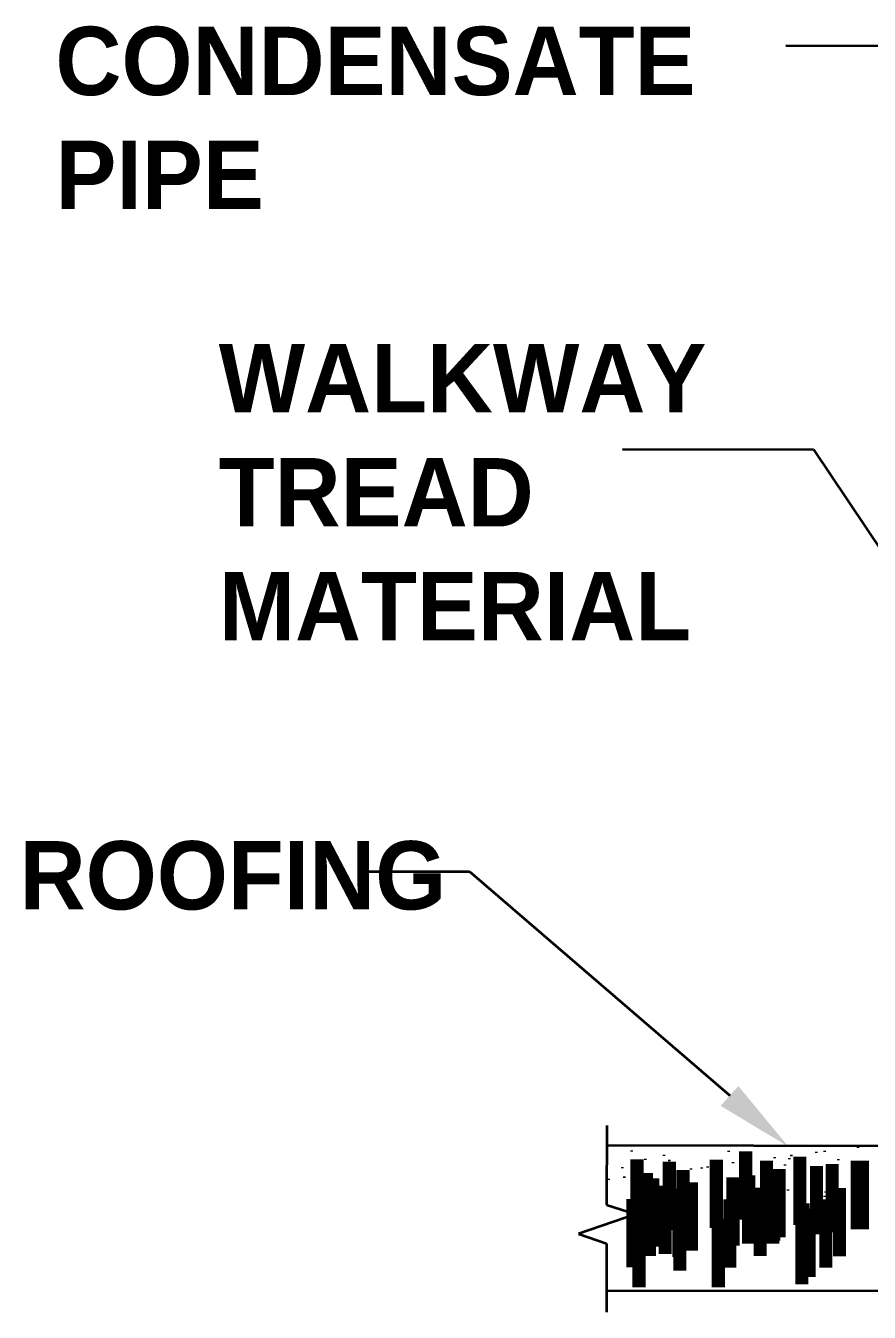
# Model space of a CAD drawing. Header units: inches. Extents: x 2025 to 34930, y -6955 to 4650.
# Drawn here: x 8839.4 to 8891, y -2804.7 to -2726 of the extents above; entities that cross this region are included whole.
import ezdxf

# ---------------------------------------------------------------- set-up
doc = ezdxf.new("R2010")
doc.units = ezdxf.units.IN
doc.header["$MEASUREMENT"] = 0
doc.layers.add('M-HVAC-EXHS-DUCT', color=3, linetype='Continuous', lineweight=50)
doc.layers.add('PDF-TEXT', color=7, linetype='Continuous', lineweight=35)
doc.styles.add('Century Gothic_B', font='GOTHICB.TTF', dxfattribs={"height": 6.659722})

# ---------------------------------------------------------------- blocks, each defined once
blk = doc.blocks.new('p detail 21')
at = {"layer": 'PDF-TEXT'}
for p, q in [((8885.923, -2727.176), (8892.058, -2727.186)), ((8875.913, -2751.893), (8887.608, -2751.912)), ((8887.608, -2751.912), (8912.537, -2789.148)), ((8860.405, -2777.751), (8866.54, -2777.761)), ((8866.54, -2777.761), (8882.495, -2791.464)), ((8874.951, -2793.305), (8874.943, -2798.162)), ((8874.949, -2794.519), (8999.893, -2794.722)), ((8876.482, -2794.905), (8876.482, -2794.841)), ((8878.463, -2795.164), (8878.463, -2795.1)), ((8882.426, -2794.915), (8882.426, -2794.851)), ((8885.237, -2795.303), (8885.237, -2795.239)), ((8886.132, -2795.368), (8886.132, -2795.304)), ((8886.26, -2795.177), (8886.26, -2795.113)), ((8887.794, -2794.987), (8887.794, -2794.924)), ((8888.305, -2794.924), (8888.306, -2794.86)), ((8890.351, -2794.672), (8890.351, -2794.608)), ((8875.905, -2795.927), (8875.905, -2795.863)), ((8877.312, -2795.418), (8877.312, -2795.354)), ((8878.782, -2795.484), (8878.782, -2795.42)), ((8880.123, -2795.998), (8880.123, -2795.934)), ((8880.762, -2795.935), (8880.762, -2795.871)), ((8881.146, -2795.871), (8881.146, -2795.808)), ((8882.68, -2795.618), (8882.68, -2795.554)), ((8883.192, -2795.427), (8883.192, -2795.363)), ((8885.875, -2795.751), (8885.876, -2795.687)), ((8889.135, -2795.437), (8889.136, -2795.373)), ((8890.861, -2795.695), (8890.861, -2795.632)), ((8875.073, -2796.629), (8875.073, -2796.565)), ((8876.032, -2796.502), (8876.032, -2796.438)), ((8877.566, -2796.313), (8877.566, -2796.249)), ((8878.459, -2797.657), (8878.459, -2797.593)), ((8880.185, -2797.276), (8880.185, -2797.212)), ((8880.441, -2797.021), (8880.441, -2796.957)), ((8883.444, -2797.601), (8883.444, -2797.537)), ((8886.065, -2797.285), (8886.065, -2797.222)), ((8888.046, -2797.097), (8888.046, -2797.033)), ((8888.301, -2797.673), (8888.301, -2797.609)), ((8888.365, -2797.417), (8888.365, -2797.353)), ((8874.943, -2798.162), (8876.731, -2798.74)), ((8876.731, -2798.74), (8873.214, -2799.949)), ((8882.356, -2798.749), (8882.356, -2798.685)), ((8890.025, -2798.89), (8890.025, -2798.826)), ((8873.214, -2799.949), (8874.939, -2800.527)), ((8874.939, -2800.527), (8874.932, -2804.745)), ((8874.934, -2803.403), (8999.878, -2803.605))]:
    blk.add_line(p, q, dxfattribs=at)
at = {"layer": 'PDF-TEXT', "transparency": 33554559}
blk.add_solid([(8883.007, -2790.889), (8886.069, -2794.601), (8881.919, -2792.102)], dxfattribs=at)
at = {"layer": 'PDF-TEXT', "char_height": 4.1875, "attachment_point": 1, "style": 'Century Gothic_B'}
for s, insert, width in [('CONDENSATE PIPE', (8841.184, -2726.021), 44.0673), ('WALKWAY TREAD MATERIAL', (8851.19, -2745.455), 40.26705), ('ROOFING', (8838.993, -2775.892), 19.58329)]:
    blk.add_mtext(s, dxfattribs=dict(at, insert=insert, width=width))
at = {"layer": 'PDF-TEXT', "char_height": 4.188, "attachment_point": 7, "style": 'Century Gothic_B'}
for insert in [(8882.675, -2799.069), (8885.997, -2799.394), (8876.027, -2799.57), (8878.008, -2799.701), (8878.838, -2800.214), (8880.884, -2799.578), (8883.952, -2799.647), (8884.718, -2800.159), (8887.019, -2799.971), (8887.978, -2799.845), (8889.512, -2799.656), (8889.832, -2799.656), (8876.601, -2800.402), (8876.984, -2800.722), (8879.348, -2800.981), (8881.905, -2800.666), (8882.864, -2800.54), (8884.334, -2800.542), (8884.398, -2800.35), (8876.791, -2801.297), (8877.75, -2801.17), (8878.581, -2801.364), (8883.566, -2801.308), (8888.423, -2801.316), (8875.768, -2801.998), (8878.643, -2802.194), (8881.711, -2802.008), (8886.185, -2802.271), (8886.568, -2802.591), (8887.591, -2802.017), (8876.149, -2803.213), (8881.006, -2803.221), (8886.119, -2803.037)]:
    blk.add_mtext('I', dxfattribs=dict(at, insert=insert))

msp = doc.modelspace()

# ---------------------------------------------------------------- block references
at = {"layer": 'M-HVAC-EXHS-DUCT'}
msp.add_blockref('p detail 21', (0, 0), dxfattribs=at)

doc.saveas('drawing.dxf')
